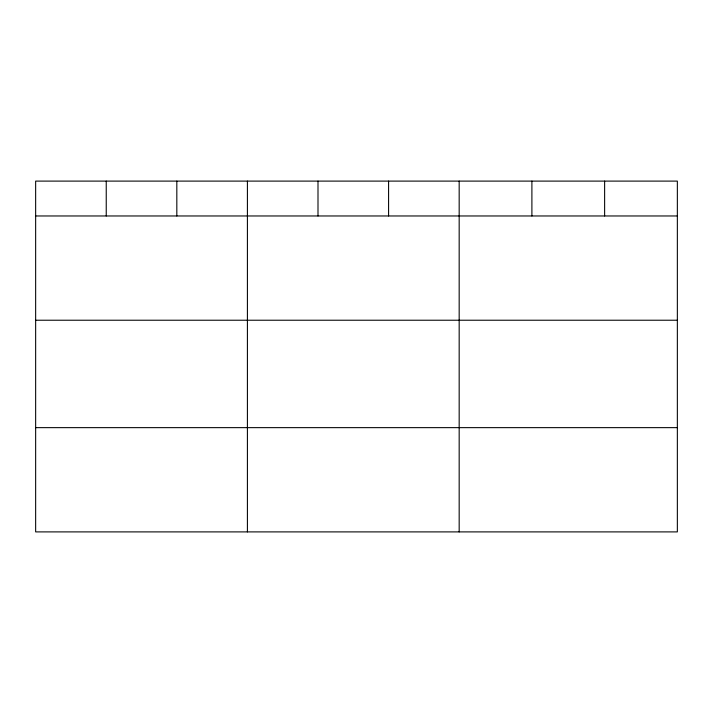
<?xml version="1.0" encoding="UTF-8"?>
<svg xmlns="http://www.w3.org/2000/svg" width="713" height="713" viewBox="0 0 713 713"><rect width="100%" height="100%" fill="white"/><g stroke="black" fill="none" stroke-linecap="round" stroke-linejoin="round"><path stroke-width="1.07" d="M677.35 320.226L677.35 181.102L35.65 181.102L35.65 531.898L677.35 531.898L677.35 320.226L35.65 320.226M35.65 215.968L677.35 215.968M35.65 427.64L677.35 427.64M604.624 181.102L604.624 215.968M531.898 181.102L531.898 215.968M459.172 181.102L459.172 531.898M388.585 181.102L388.585 215.968M317.998 181.102L317.998 215.968M247.411 181.102L247.411 531.898M176.824 181.102L176.824 215.968M106.237 181.102L106.237 215.968"/></g></svg>
